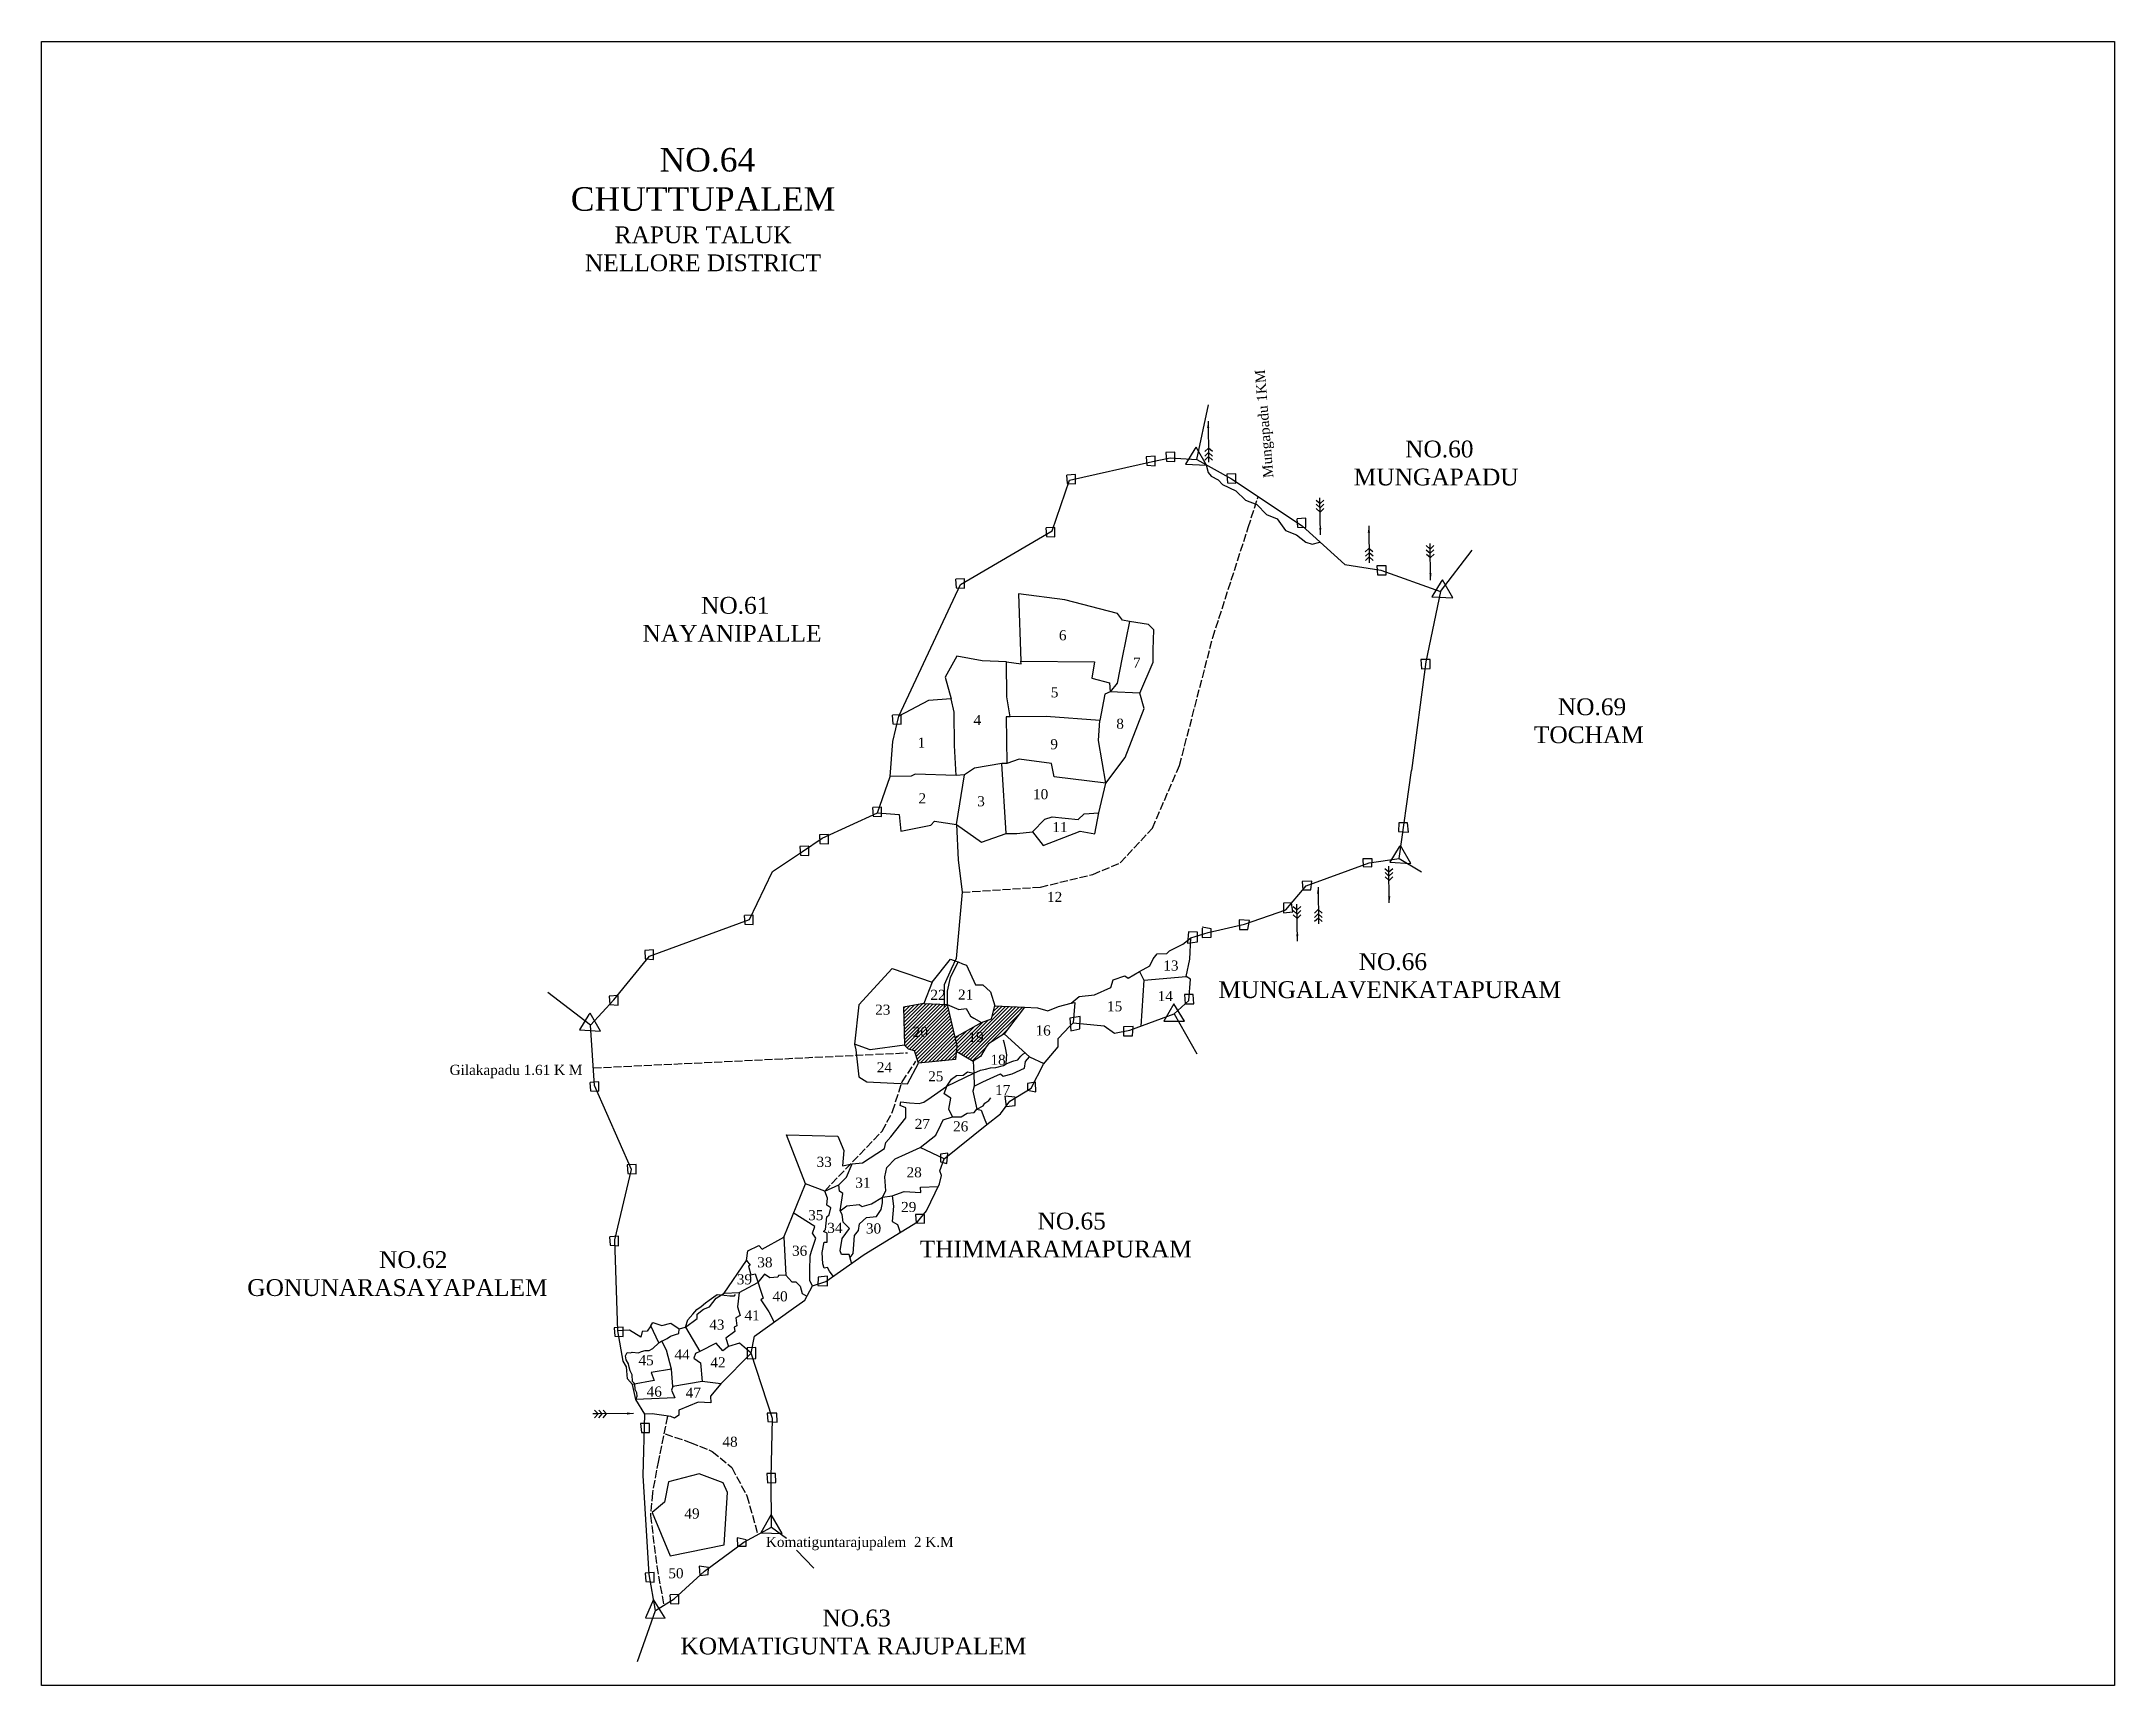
# Model space of a CAD drawing. Header units: inches. Extents: x 1 to 618, y 210 to 700.
import ezdxf

# ---------------------------------------------------------------- set-up
doc = ezdxf.new("R2010")
doc.units = ezdxf.units.IN
doc.header["$MEASUREMENT"] = 0
doc.linetypes.add('ACAD_ISO02W100', pattern=[15, 12, -3])
for name, color, linetype in [('boundary stone', 5, 'Continuous'), ('cart track', 2, 'Continuous'), ('pllot bounder', 6, 'Continuous'), ('plotno', 6, 'Continuous'), ('stream', 4, 'Continuous'), ('text', 1, 'Continuous'), ('village', 30, 'Continuous'), ('village bounder', 5, 'Continuous')]:
    doc.layers.add(name, color=color, linetype=linetype)
doc.dimstyles.get("Standard").update_dxf_attribs({"dimtxt": 0.18, "dimasz": 2, "dimexe": 0.18, "dimexo": 0.0625, "dimgap": 0.09, "dimtad": 0, "dimtih": 1, "dimtoh": 1, "dimdec": 4, "dimzin": 0, "dimdsep": 46, "dimtxsty": 'Standard', "dimcen": 0.09, "dimadec": 0, "dimazin": 0, "dimtfac": 1, "dimtdec": 4, "dimtofl": 0, "dimtmove": 0, "dimatfit": 3, "dimfxl": 1, "dimtolj": 1, "dimtzin": 0, "dimarcsym": 0})

msp = doc.modelspace()

# ---------------------------------------------------------------- hatches: boundary and pattern name
at = {"layer": 'village'}
h = msp.add_hatch(dxfattribs=at)
h.set_pattern_fill('ANSI31', color=256, scale=6, style=0)
h.paths.add_polyline_path([(271.03, 413.1), (264.08, 413.38), (258.02, 412.31), (258.37, 400.99), (259.51, 399.76), (261.25, 399.28), (262.53, 395.62), (273.54, 396.65), (273.92, 400.75)])
h.paths.add_polyline_path([(260.21, 407.14), (265.88, 407.14), (265.88, 402.59), (260.21, 402.59)], flags=24)
h = msp.add_hatch(dxfattribs=at)
h.set_pattern_fill('ANSI31', color=256, scale=6, style=0)
h.paths.add_polyline_path([(294.01, 412.22), (285.16, 412.66), (284.21, 408.76), (281.24, 407.68), (273.35, 403.19), (273.92, 400.75), (273.77, 399.16), (278.77, 396.19), (280.97, 397.61), (282.62, 400.45), (283.33, 401.32), (288.02, 404.37)])
h.paths.add_polyline_path([(276.99, 405.66), (282.21, 405.66), (282.21, 401.1), (276.99, 401.1)], flags=25)

# ---------------------------------------------------------------- linework, layer by layer
at = {"layer": 'boundary stone'}
for points in [[(330.26, 576.1), (330.43, 573.56), (332.93, 573.43), (332.93, 576.23), (330.3, 576.1)], [(336.1, 577.31), (336.27, 574.77), (338.77, 574.64), (338.77, 577.44), (336.14, 577.31)], [(344.72, 578.48), (341.94, 573.91), (348.23, 573.57), (345.11, 578.92), (344.72, 578.48)], [(306.58, 570.66), (306.75, 568.12), (309.25, 567.99), (309.25, 570.79), (306.62, 570.66)], [(354.24, 570.87), (354.41, 568.33), (356.91, 568.2), (356.91, 571), (354.28, 570.87)], [(375.1, 557.66), (375.28, 555.12), (377.77, 554.99), (377.77, 557.79), (375.15, 557.66)], [(300.43, 554.94), (300.6, 552.4), (303.1, 552.27), (303.1, 555.07), (300.47, 554.94)], [(398.89, 543.64), (399.1, 540.93), (401.65, 540.98), (401.71, 543.64), (398.89, 543.64)], [(273.52, 539.61), (273.7, 537.07), (276.19, 536.94), (276.19, 539.74), (273.57, 539.61)], [(418.04, 539), (415.26, 534.42), (421.54, 534.08), (418.43, 539.44), (418.04, 539)], [(412, 515.7), (412.21, 512.99), (414.76, 513.05), (414.82, 515.7), (412, 515.7)], [(254.67, 499.18), (254.84, 496.64), (257.34, 496.51), (257.34, 499.31), (254.71, 499.18)], [(248.82, 471.69), (248.99, 469.15), (251.49, 469.02), (251.49, 471.82), (248.86, 471.69)], [(232.99, 463.51), (233.16, 460.97), (235.66, 460.84), (235.66, 463.64), (233.03, 463.51)], [(405.41, 467.12), (405.36, 464.59), (408.29, 464.39), (408.04, 467.12), (405.41, 467.12)], [(227.15, 460.09), (227.32, 457.55), (229.82, 457.42), (229.82, 460.22), (227.19, 460.09)], [(405.55, 459.95), (402.78, 455.38), (409.06, 455.04), (405.94, 460.39), (405.55, 459.95)], [(394.73, 456.44), (394.83, 454.1), (397.41, 454), (397.55, 456.39), (394.73, 456.44)], [(376.69, 449.66), (376.89, 447.18), (379.28, 447.18), (379.52, 449.81), (376.69, 449.66)], [(210.61, 439.53), (210.79, 437), (213.28, 436.87), (213.28, 439.67), (210.66, 439.53)], [(357.97, 438.25), (358.07, 435.33), (360.55, 435.33), (360.99, 438.01), (357.97, 438.25)], [(371.13, 443.18), (371.09, 440.35), (373.86, 440.65), (373.52, 443.32), (371.13, 443.18)], [(342.86, 434.68), (342.52, 431.33), (345.49, 431.72), (345.49, 434.59), (342.86, 434.68)], [(346.9, 435.8), (346.9, 433.03), (349.63, 433.08), (349.63, 435.61), (346.95, 436.05)], [(180.99, 429.15), (181.16, 426.61), (183.66, 426.48), (183.66, 429.28), (181.03, 429.15)], [(170.41, 415.56), (170.58, 413.02), (173.08, 412.89), (173.08, 415.69), (170.45, 415.56)], [(341.69, 416.02), (341.83, 413.25), (344.46, 413.25), (344.22, 416.02), (341.69, 416.02)], [(164.35, 410.05), (161.57, 405.47), (167.85, 405.13), (164.74, 410.49), (164.35, 410.05)], [(307.5, 409), (307.85, 405.22), (310.49, 405.77), (310.57, 409.51), (307.5, 409)], [(338.47, 413.28), (335.5, 408.08), (341.68, 408.08), (338.47, 413.28)], [(323.48, 406.43), (323.54, 403.76), (326.21, 403.71), (326.4, 406.5), (323.48, 406.43)], [(164.7, 389.88), (164.88, 387.34), (167.37, 387.21), (167.37, 390.01), (164.75, 389.88)], [(294.95, 389.57), (294.92, 387.57), (297.4, 387.06), (297.36, 389.97), (294.95, 389.57)], [(288.19, 385.75), (288.58, 382.73), (291.22, 382.95), (291.22, 385.47), (288.19, 385.75)], [(175.77, 365.33), (175.94, 362.79), (178.44, 362.66), (178.44, 365.46), (175.81, 365.33)], [(269.07, 368.53), (268.99, 366.2), (270.92, 365.76), (271.23, 368.77), (269.07, 368.53)], [(261.64, 350.5), (261.76, 348.02), (264.27, 347.97), (264.24, 350.52), (261.64, 350.5)], [(170.53, 343.92), (170.7, 341.39), (173.2, 341.26), (173.2, 344.05), (170.57, 343.92)], [(232.67, 331.86), (232.56, 329.45), (235.43, 329.34), (235.43, 332.2), (232.67, 331.86)], [(171.9, 316.86), (172.07, 314.33), (174.57, 314.2), (174.57, 317), (171.94, 316.86)], [(211.46, 310.86), (211.51, 307.54), (214.04, 307.71), (214.12, 311), (211.46, 310.86)], [(217.6, 288.94), (220.39, 288.78), (220.34, 291.39), (217.4, 291.39), (217.6, 288.94)], [(180.03, 285.62), (182.47, 285.67), (182.38, 288.35), (179.79, 288.35), (180.03, 285.62)], [(217.59, 270.7), (220.03, 270.74), (219.93, 273.42), (217.35, 273.42), (217.59, 270.7)], [(218.63, 261.25), (215.52, 255.75), (221.94, 255.61), (218.63, 261.25)], [(208.65, 251.82), (211.19, 251.8), (211.19, 253.7), (208.51, 254.27), (208.65, 251.82)], [(181.14, 243.82), (181.32, 241.28), (183.81, 241.15), (183.81, 243.95), (181.18, 243.82)], [(197.2, 245.92), (197.4, 243.12), (199.89, 243.43), (200.03, 245.52), (197.2, 245.92)], [(183.6, 235.94), (181.21, 230.52), (187.12, 230.41), (183.6, 235.93)], [(188.49, 237.33), (188.66, 234.79), (191.16, 234.66), (191.16, 237.46), (188.53, 237.33)]]:
    msp.add_lwpolyline(points, dxfattribs=at)
at = {"layer": 'cart track', "linetype": 'ACAD_ISO02W100', "ltscale": 0.2}
for points in [[(275.51, 446.47), (298.76, 448.01), (314.36, 451.78), (322.53, 455.2), (332.12, 465.55), (340.18, 484.18), (350.08, 522.27), (360.63, 555.04), (363.58, 564.21)], [(165.74, 394.18), (259.26, 398.69)], [(234.56, 357.53), (251.7, 375.39), (254.78, 381.2), (257.59, 390.07), (261.74, 396.14)], [(187.77, 290.52), (185.07, 277.35), (183.3, 267.66), (182.7, 260.99), (184.59, 245.9), (186.63, 234.31)], [(187.04, 285.28), (194.56, 282.71), (201.12, 280.05), (206.92, 275.21), (211.39, 266.85), (214.71, 255.17)]]:
    msp.add_lwpolyline(points, dxfattribs=at)
at = {"layer": 'cart track'}
for points in [[(273.81, 466.67), (274.3, 456.1), (275.51, 446.47), (273.66, 426.72)], [(273.66, 426.72), (272.24, 423.56), (270.17, 418.92), (270.15, 412.39)]]:
    msp.add_lwpolyline(points, dxfattribs=at)
at = {"layer": 'pllot bounder'}
for points in [[(325.28, 527.09), (323.16, 527.43), (321.69, 529.4), (306.06, 533.49), (292.27, 535.32), (292.94, 515.27)], [(328.34, 505.71), (332.31, 514.98), (332.34, 518.65), (332.57, 524.54), (330.95, 526.16), (325.28, 527.09), (323.09, 516.34), (321.58, 508.72), (319.51, 506.1)], [(289.75, 498.7), (288.8, 504.59), (288.71, 515.05), (281.41, 515.33), (273.93, 516.73), (270.47, 510.48), (272.22, 504.08)], [(288.71, 515.05), (293, 514.46), (292.94, 515.27), (314.89, 515.04), (314.05, 510.16), (319.32, 508.84), (319.51, 506.1), (317.99, 505.39), (316.46, 497.63)], [(318.25, 478.92), (324.03, 486.6), (329.63, 501.17), (328.34, 505.71), (319.51, 506.1)], [(273.69, 481.22), (273.21, 490.12), (273.15, 500.05), (272.22, 504.08), (265.43, 503.55), (256.59, 498.87)], [(318.25, 478.92), (316.1, 491.64), (316.46, 497.63), (300.53, 498.82), (300.53, 498.82), (289.75, 498.7), (288.54, 498.69), (288.78, 484.79)], [(250.24, 470.08), (256.76, 469.56), (257.26, 464.63), (266.14, 466.48), (267.25, 467.67), (273.81, 466.67), (276.19, 481.38), (273.69, 481.22), (261.48, 481.6), (260.34, 481), (254.01, 480.87)], [(273.81, 466.67), (281.26, 461.39), (288.58, 464), (287.34, 484.75), (279.19, 483.37), (276.19, 481.38)], [(288.58, 464), (291.73, 464), (296.46, 464.42), (300.06, 468.26), (302.28, 468.87), (310.03, 468.13), (311.79, 469.81), (316.17, 470.08), (318.25, 478.92), (302.91, 480.84), (302.07, 484.79), (292.49, 486.1), (288.78, 484.79), (287.34, 484.75)], [(296.46, 464.42), (299.56, 460.38), (310.58, 464.69), (315.01, 463.85), (316.17, 470.08)], [(294.01, 412.22), (297.91, 412.03), (300.97, 411.18), (304.12, 412.47), (307.88, 413.44), (310.29, 415.48), (314.89, 415.96), (319.74, 418.14), (320.47, 420.4), (323.89, 421.63), (324.91, 420.89), (328.28, 422.84), (331.31, 424.6), (332.29, 426.67), (333.54, 428.14), (336.43, 428.25), (337.17, 428.99), (341.15, 430.99), (343.53, 432.85)], [(266.57, 419.66), (272.01, 426.57), (273.59, 425.97), (274.25, 425.72), (275.59, 425.2), (276.78, 424.74), (279.45, 418.94), (281.63, 418.88), (283.93, 416.84), (285.16, 412.66)], [(254.68, 423.81), (244.68, 413), (243.47, 401.2), (243.81, 399.56), (244.75, 391.56), (247.09, 390.08), (259.19, 389.46), (262.53, 395.62), (261.25, 399.28), (259.51, 399.76), (258.37, 400.99), (248.09, 399.61), (243.47, 401.2)], [(254.68, 423.81), (266.57, 419.66), (264.08, 413.38), (258.02, 412.31), (258.37, 400.99)], [(274.25, 425.72), (271.96, 421.07), (271.02, 417.07), (271.03, 413.1)], [(328.28, 422.84), (329.57, 420.32), (328.68, 406.62)], [(329.57, 420.32), (342.2, 421.35)], [(307.88, 413.44), (309.05, 413.64), (308.49, 407.58)], [(264.08, 413.38), (271.03, 413.1), (273.92, 400.75), (273.54, 396.65), (262.53, 395.62)], [(271.03, 413.1), (274.49, 411.57), (276.71, 411.83), (277.92, 409.63), (278.94, 408.99), (281.24, 407.68)], [(273.34, 403.19), (281.24, 407.68), (284.21, 408.76), (285.16, 412.66), (294.01, 412.22), (288.02, 404.37), (283.33, 401.32), (282.62, 400.45), (280.97, 397.61), (278.77, 396.19)], [(288.02, 404.37), (295.56, 397.5), (299.76, 395.47)], [(273.73, 399.19), (278.77, 396.19)], [(278.77, 396.19), (278.97, 392.59)], [(279.04, 388.79), (281.66, 390.04), (284.89, 391.49), (286.94, 392.38), (287.67, 391.74), (290.39, 392.41), (294.06, 394.11), (294.38, 396.1), (295.56, 397.5)], [(258.73, 379.32), (258.68, 382.31), (257.05, 382.99), (257.25, 384.08), (259.84, 383.8), (262.72, 383.56), (264.08, 383.98), (266.3, 385.51), (270.92, 388.71), (278.97, 392.59)], [(279.04, 388.79), (278.65, 387.3), (279.9, 381.94), (281.12, 381.63), (282.28, 378.75), (282.86, 377.31)], [(278.97, 392.59), (279.04, 388.79)], [(242.5, 336.19), (241.89, 338.68), (239.61, 338.68), (239.14, 339.75), (239.74, 343.45), (241.96, 346.41), (240.08, 348.29), (239.81, 350.57), (239.2, 351.65), (239.95, 356.78), (238.94, 357.52), (238.8, 359.4), (241.09, 361.62), (242.71, 365.59), (245.8, 365.92), (252.4, 370.18), (252.81, 372), (254.22, 373.68), (258.73, 379.32)], [(228.84, 359.71), (223.18, 374.28), (238.47, 373.91), (240.28, 369.64), (239.84, 365.07), (242.71, 365.59)], [(270.1, 367.14), (262.97, 370.46)], [(222.4, 343.78), (228.84, 359.71)], [(237.08, 332.16), (236.04, 333.69), (235.37, 334.74), (234.4, 334.61), (234.02, 335.83), (233.85, 339.2), (234.44, 342.27), (235.33, 342.35), (235.29, 345.02), (234.23, 345.44), (234.78, 346.07), (235.16, 349.9), (235.87, 350.4), (236.38, 352.5), (235.24, 353.35), (235.37, 355.38), (234.56, 357.53), (228.84, 359.71)], [(234.56, 357.53), (238.8, 359.4)], [(254.61, 356.09), (258.19, 357.36), (263.18, 357.09), (263.08, 358.64), (268.37, 358.84)], [(239.2, 351.65), (241.14, 353.16), (244.82, 353.5), (245.77, 352.95), (248.49, 353.69), (251.77, 355.71)], [(242.15, 337.7), (243.01, 338.93), (243.44, 344.29), (244.62, 345.78), (244.88, 347.81), (246.99, 349.7), (249.97, 349.92), (251.35, 352.04), (251.81, 354.03), (251.77, 355.71), (254.61, 356.09), (255.06, 353.01), (254.61, 348.44), (256.28, 347.6), (256.99, 345.16)], [(230.97, 329.31), (230.15, 330.79), (230.15, 333.86), (230.21, 338.22), (230.69, 339.62), (231.93, 343.55), (230.96, 345.01), (231.66, 347), (225.23, 351.06)], [(239.2, 351.65), (239.2, 351.65)], [(211.32, 336.85), (211.72, 339.78), (214.93, 341.32), (215.97, 340.23), (222.4, 343.78), (222.98, 332.48), (224.74, 330.5), (226.01, 330.52), (227.31, 329.18), (227.9, 327.02), (229.25, 326.23)], [(204.61, 327.16), (211.32, 336.85), (212.38, 335.5), (211.9, 335.17), (212.6, 332.54), (213.88, 332.93), (216.24, 325.62), (215.57, 325.14), (217.9, 321.53), (219.57, 318.51)], [(242.5, 336.19), (242.56, 335.99)], [(193.16, 317.02), (196.57, 319.63), (196.61, 320.92), (198.53, 322.33), (200.33, 323.08), (202.29, 325.67), (204.61, 327.16), (209.11, 327.36), (208.59, 323.02), (209.42, 320.45), (208.12, 319.76), (208.4, 317.44), (207.59, 317.04), (207.85, 315.72), (205.12, 313.77), (205.94, 311.23)], [(209.11, 327.36), (214.71, 330.33)], [(222.98, 332.48), (220.82, 332.37), (220.61, 331.91), (218.19, 331.65), (216.65, 332.74), (214.71, 330.33)], [(189, 304.49), (187.49, 310.21), (186.09, 312.82), (185.19, 312.36), (182.86, 317.45), (181.68, 315.87), (180.21, 315.76), (179.81, 314.08), (176.51, 316.16), (173.02, 315.89)], [(182.86, 317.45), (183.42, 318.4), (186.12, 317.53), (188.79, 318.18), (191.27, 316.55), (193.16, 317.02), (197.38, 309.79)], [(212.66, 309.32), (203.67, 300.18), (200.61, 296.45), (200.64, 294.49), (196.92, 294.66), (191.12, 292.35), (191.12, 290.85), (189.89, 289.95), (188.81, 290.47), (183.19, 291.21), (181.03, 291.16)], [(212.66, 309.32), (209.18, 312.25), (205.94, 311.23), (204.26, 310), (202.26, 312.21), (197.38, 309.79), (196.09, 309.15), (195.6, 307.76), (197.59, 306.35), (198.08, 300.82)], [(189.34, 299.38), (189, 304.49), (182.93, 303.56), (183.8, 301.12), (177.35, 299.97)], [(203.67, 300.18), (198.08, 300.82), (189.34, 299.38), (188.99, 298.24), (189.95, 295.99), (178.31, 295.48)], [(188.59, 248.93), (204.69, 252.27), (205.63, 267.82), (204.37, 270.64), (197.16, 273.36), (188.07, 270.95), (186.92, 264.9), (183.26, 261.87), (188.59, 248.93)]]:
    msp.add_lwpolyline(points, dxfattribs=at)
at = {"layer": 'plotno'}
msp.add_lwpolyline([(1.45, 699.71), (618.48, 699.71), (618.48, 210.34), (1.45, 210.34)], close=True, dxfattribs=at)
at = {"layer": 'stream'}
for points in [[(348.09, 573.72), (348.68, 571.37), (349.6, 570.28), (351.7, 569.18), (352.97, 567.84), (356.92, 565.91), (359.86, 563.13), (363.15, 561.87), (366.09, 558.93), (369.29, 557.59), (371.73, 554.14), (375.01, 552.88), (377.78, 550.62), (379.63, 550.03), (381.99, 550.62)], [(270.13, 386.42), (270.92, 388.71), (272.3, 390.81), (273.84, 391.94), (275.74, 392), (277.08, 393.02), (278.97, 392.59), (280.92, 393.53), (282.43, 393.79), (283.93, 394.21), (285.52, 394.31), (287.79, 394.87), (288.56, 395.44), (288.71, 397.08), (288.81, 398.12), (288.4, 400.17), (288.04, 401.45), (287.77, 402.44)], [(288.56, 395.44), (290.25, 396.05), (290.91, 396.28), (292.03, 396.63), (292.46, 397.08), (292.97, 397.64), (293.58, 398.25), (294.26, 398.69)], [(251.77, 355.71), (252.77, 357.56), (252.49, 361.71), (253.05, 364.53), (255.52, 367.07), (258.63, 368.48), (262.97, 370.46), (267.67, 374.15), (269.16, 377.25), (269.87, 378.74), (272.61, 379.65), (271.56, 381.88), (272.12, 385.15), (270.13, 386.42)], [(272.61, 379.65), (275.16, 379.6), (276.96, 380.7), (279.05, 380.91), (279.9, 381.94), (281.71, 382.87), (282.2, 383.72), (283.42, 384.5), (284.04, 385.23)], [(178.35, 295.51), (178.76, 296.44), (178.68, 297.47), (178.15, 298.5), (178.06, 300.13), (177.38, 300.88), (177.26, 302.86), (176.63, 304.01), (176.41, 305.09), (176.13, 306.08), (175.49, 307.25), (175.3, 308.44), (175.8, 309.44), (176.72, 309.41), (177.22, 309.57), (179.19, 309.41), (180.05, 309.8), (181.1, 310.05), (182.3, 310.05), (183.46, 310.68), (185.19, 312.36), (186.09, 312.82), (187.64, 313.63), (188.69, 314.35), (190.19, 314.79), (191.18, 315.08), (191.27, 316.55), (193.16, 317.02), (193.83, 319.16), (195.33, 320.88), (196.49, 322.32), (197.82, 323.15), (199.09, 324.25), (200.14, 325.08), (201.58, 326.08), (202.53, 326.74), (204.69, 326.52), (206.35, 326.35), (207.68, 326.3), (208.06, 326.69)]]:
    msp.add_lwpolyline(points, dxfattribs=at)
at = {"layer": 'text'}
for p, q in [((348.82, 575.73), (348.84, 574.51)), ((166.73, 291.19), (165.51, 291.18))]:
    msp.add_line(p, q, dxfattribs=at)
for points in [[(349.96, 577.61), (348.78, 578.66), (347.67, 577.61)], [(350.01, 576.3), (348.82, 577.36), (347.72, 576.3)], [(350.01, 575.09), (348.82, 576.14), (347.72, 575.09)], [(380.81, 563.2), (382, 562.14), (383.1, 563.2)], [(380.82, 561.98), (382, 560.92), (383.11, 561.98)], [(380.86, 560.67), (382.05, 559.62), (383.15, 560.67)], [(413.62, 549.64), (414.81, 548.59), (415.91, 549.64)], [(397.74, 547.76), (396.56, 548.81), (395.45, 547.76)], [(397.79, 546.46), (396.6, 547.51), (395.5, 546.46)], [(397.79, 545.24), (396.61, 546.29), (395.5, 545.24)], [(413.62, 548.42), (414.81, 547.37), (415.91, 548.42)], [(413.67, 547.12), (414.85, 546.06), (415.96, 547.12)], [(401.33, 453.57), (402.52, 452.52), (403.62, 453.57)], [(401.34, 452.36), (402.52, 451.3), (403.62, 452.36)], [(401.38, 451.05), (402.57, 450), (403.67, 451.05)], [(373.97, 442.24), (375.16, 441.19), (376.26, 442.24)], [(373.97, 441.02), (375.16, 439.97), (376.26, 441.02)], [(374.02, 439.72), (375.21, 438.66), (376.31, 439.72)], [(382.63, 440.25), (381.45, 441.31), (380.34, 440.25)], [(382.68, 438.95), (381.49, 440), (380.39, 438.95)], [(382.68, 437.73), (381.5, 438.79), (380.39, 437.73)], [(166.09, 290.01), (167.14, 291.19), (166.09, 292.29)], [(167.3, 290.01), (168.36, 291.19), (167.3, 292.3)], [(168.61, 290.06), (169.66, 291.24), (168.61, 292.34)]]:
    msp.add_lwpolyline(points, dxfattribs=at)
at = {"layer": 'village bounder'}
for points in [[(164.82, 406.9), (171.83, 414.45), (182.44, 427.49), (212.17, 438.34), (219.01, 452.6), (227.93, 458.6), (233.85, 462.57), (250.24, 470.08), (254.01, 480.87), (254.87, 491.33), (256.59, 498.87), (274.96, 538.07), (302.24, 554), (307.39, 569.08), (332.12, 574.63), (337.39, 575.81), (345.33, 575.31), (348.76, 591.59)], [(345.33, 575.31), (355.63, 569.49), (376.69, 555.51), (389.39, 544.04), (400.11, 542.36), (417.81, 535.98), (427.32, 548.25)], [(417.81, 535.98), (413.47, 515.01), (409.21, 482.68)], [(338.6, 410.29), (342.93, 414.28), (343.4, 420.62), (342.2, 421.35), (343.2, 426.54), (343.53, 432.85), (348.72, 434.44), (359.48, 436.94), (371.82, 441.19), (377.88, 448.42), (396.6, 455.21), (405.6, 456.56), (409.21, 482.68)], [(405.6, 456.56), (412.19, 452.52)], [(174.54, 306.88), (173.02, 315.89), (172.14, 342.97), (177.06, 363.93), (166.06, 388.99), (164.82, 406.9), (152.17, 416.65)], [(178.84, 217.5), (184.18, 232.63), (189.73, 236.17), (198.83, 244.4), (210.46, 252.98), (218.7, 257.48), (218.66, 272.31), (219.03, 289.8), (212.66, 309.32), (213.64, 314.34), (224.59, 322.18), (228.64, 325.08), (230.97, 329.31), (234.87, 330.61), (246.36, 338.66), (262.16, 348.39), (264.87, 351.63), (268.76, 359.63), (269.31, 362.12), (268.81, 363.5), (270.1, 367.14), (282.86, 377.31), (286.93, 380.55), (289.64, 384.26), (296.02, 388.13), (299.67, 395.34), (304.07, 400.42), (304.07, 402.89), (307.57, 406.61), (308.49, 407.58), (317.75, 406.68), (320.87, 404.56), (325.37, 405.44), (338.6, 410.29), (345.32, 398.4)], [(184.18, 232.63), (182.29, 243.39), (180.55, 272.84), (181.03, 291.16), (178.31, 295.48), (177.35, 299.97), (175.9, 301.6), (175.58, 305.2), (175.58, 305.2), (174.54, 306.88)], [(218.7, 257.48), (223.22, 254.2)], [(226.14, 250.63), (231.36, 245.32)]]:
    msp.add_lwpolyline(points, dxfattribs=at)

# ---------------------------------------------------------------- texts
at = {"layer": 'pllot bounder', "color": 0, "insert": (198.35, 667.99), "char_height": 5, "width": 208.8406, "attachment_point": 2}
msp.add_mtext('{\\fTimes New Roman|b0|i0|c0|p18;\\H1.4x;\\C1; NO.64\\PCHUTTUPALEM\\P\\H0.7143x;RAPUR TALUK\\PNELLORE DISTRICT}', dxfattribs=at)
at = {"layer": 'pllot bounder', "insert": (363.84, 585.77), "char_height": 3, "width": 208.8406, "attachment_point": 2, "rotation": 94.57962}
msp.add_mtext('{\\fTimes New Roman|b0|i0|c0|p18;\\C1;Mungapadu 1KM}', dxfattribs=at)
at = {"layer": 'pllot bounder', "attachment_point": 2}
for s, insert, char_height, width in [('{\\fTimes New Roman|b0|i0|c0|p18;\\C1; NO.60\\PMUNGAPADU}', (416.56, 580.9), 5, 208.8406), ('{\\fTimes New Roman|b0|i0|c0|p18;\\C1; NO.61\\PNAYANIPALLE}', (206.99, 534.37), 5, 208.8406), ('{\\fTimes New Roman|b0|i0|c0|p18;\\C1; NO.69\\PTOCHAM}', (462.01, 504.18), 5, 208.8406), ('{\\fTimes New Roman|b0|i0|c0|p18;\\C1; NO.66\\PMUNGALAVENKATAPURAM}', (402.73, 428.31), 5, 208.8406), ('{\\fTimes New Roman|b0|i0|c0|p18;\\C1;Gilakapadu 1.61 K M}', (142.69, 395.1), 3, 208.8406), ('\\pi40;{\\fTimes New Roman|b0|i0|c0|p18;\\C1;                           NO.65\\P\\pi0;THIMMARAMAPURAM}', (303.35, 351.1), 5, 79.5347), ('\\pi40;{\\fTimes New Roman|b0|i0|c0|p18;\\C1;                           NO.62\\P\\pi0;GONUNARASAYAPALEM}', (107.39, 339.63), 5, 79.5347), ('{\\fTimes New Roman|b0|i0|c0|p18;\\C1;49}', (195.07, 263.06), 3, 208.8406), ('{\\fTimes New Roman|b0|i0|c0|p18;\\C1;Komatiguntarajupalem  2 K.M}', (245, 254.59), 3, 208.8406), ('{\\fTimes New Roman|b0|i0|c0|p18;\\C1;50}', (190.29, 245.26), 3, 208.8406), ('{\\fTimes New Roman|b0|i0|c0|p18;\\C1; NO.63\\PKOMATIGUNTA RAJUPALEM}', (243.13, 232.95), 5, 208.8406)]:
    msp.add_mtext(s, dxfattribs=dict(at, insert=insert, char_height=char_height, width=width))
at = {"layer": 'plotno', "char_height": 3, "width": 208.8406, "attachment_point": 2}
for s, insert in [('{\\fTimes New Roman|b0|i0|c0|p18;\\C1;6}', (305.42, 524.47)), ('{\\fTimes New Roman|b0|i0|c0|p18;\\C1;7}', (327.45, 516.31)), ('{\\fTimes New Roman|b0|i0|c0|p18;\\C1;5}', (303.01, 507.47)), ('{\\fTimes New Roman|b0|i0|c0|p18;\\C1;4}', (279.99, 499.22)), ('{\\fTimes New Roman|b0|i0|c0|p18;\\C1;8}', (322.48, 498.13)), ('{\\fTimes New Roman|b0|i0|c0|p18;\\C1;1}', (263.35, 492.5)), ('{\\fTimes New Roman|b0|i0|c0|p18;\\C1;9}', (302.85, 492.04)), ('{\\fTimes New Roman|b0|i0|c0|p18;\\C1;2}', (263.62, 475.92)), ('{\\fTimes New Roman|b0|i0|c0|p18;10}', (298.84, 477.16)), ('{\\fTimes New Roman|b0|i0|c0|p18;\\C1;3}', (281.11, 475.05)), ('{\\fTimes New Roman|b0|i0|c0|p18;11}', (304.62, 467.37)), ('{\\fTimes New Roman|b0|i0|c0|p18;12}', (303.01, 446.57)), ('{\\fTimes New Roman|b0|i0|c0|p18;\\C1;13}', (337.62, 426.15)), ('{\\fTimes New Roman|b0|i0|c0|p18;\\C1;22}', (268.3, 417.43)), ('{\\fTimes New Roman|b0|i0|c0|p18;\\C1;21}', (276.51, 417.5)), ('{\\fTimes New Roman|b0|i0|c0|p18;\\C1;15}', (320.87, 414.02)), ('{\\fTimes New Roman|b0|i0|c0|p18;\\C1;14}', (335.92, 417.05)), ('{\\fTimes New Roman|b0|i0|c0|p18;\\C1;23}', (251.86, 413.01)), ('{\\fTimes New Roman|b0|i0|c0|p18;\\C1;20}', (263.04, 406.39)), ('{\\fTimes New Roman|b0|i0|c0|p18;\\C1;19}', (279.6, 404.91)), ('{\\fTimes New Roman|b0|i0|c0|p18;\\C1;16}', (299.58, 406.83)), ('{\\fTimes New Roman|b0|i0|c0|p18;\\C1;24}', (252.35, 395.87)), ('{\\fTimes New Roman|b0|i0|c0|p18;\\C1;18}', (286.18, 398.12)), ('{\\fTimes New Roman|b0|i0|c0|p18;\\C1;25}', (267.64, 393.2)), ('{\\fTimes New Roman|b0|i0|c0|p18;\\C1;17}', (287.56, 389.12)), ('{\\fTimes New Roman|b0|i0|c0|p18;\\C1;27}', (263.64, 379.01)), ('{\\fTimes New Roman|b0|i0|c0|p18;\\C1;26}', (275.05, 378.28)), ('{\\fTimes New Roman|b0|i0|c0|p18;\\C1;33}', (234.42, 367.72)), ('{\\fTimes New Roman|b0|i0|c0|p18;\\C1;28}', (261.2, 364.61)), ('{\\fTimes New Roman|b0|i0|c0|p18;\\C1;31}', (245.94, 361.53)), ('{\\fTimes New Roman|b0|i0|c0|p18;\\C1;35}', (231.91, 351.86)), ('{\\fTimes New Roman|b0|i0|c0|p18;\\C1;29}', (259.57, 354.29)), ('{\\fTimes New Roman|b0|i0|c0|p18;\\C1;34}', (237.61, 348.07)), ('{\\fTimes New Roman|b0|i0|c0|p18;\\C1;30}', (249.11, 347.9)), ('\\pt111;{\\fTimes New Roman|b0|i0|c0|p18;\\C1;36}', (227.12, 341.26)), ('{\\fTimes New Roman|b0|i0|c0|p18;\\C1;38}', (216.77, 337.82)), ('{\\fTimes New Roman|b0|i0|c0|p18;\\C1;39}', (210.68, 332.75)), ('{\\fTimes New Roman|b0|i0|c0|p18;\\C1;40}', (221.29, 327.69)), ('{\\fTimes New Roman|b0|i0|c0|p18;\\C1;41}', (212.97, 322.04)), ('{\\fTimes New Roman|b0|i0|c0|p18;\\C1;43}', (202.46, 319.27)), ('{\\fTimes New Roman|b0|i0|c0|p18;\\C1;45}', (181.42, 308.67)), ('{\\fTimes New Roman|b0|i0|c0|p18;\\C1;44}', (192.13, 310.39)), ('{\\fTimes New Roman|b0|i0|c0|p18;\\C1;42}', (202.82, 308.04)), ('{\\fTimes New Roman|b0|i0|c0|p18;\\C1;46}', (183.84, 299.35)), ('{\\fTimes New Roman|b0|i0|c0|p18;\\C1;47}', (195.47, 299.01)), ('{\\fTimes New Roman|b0|i0|c0|p18;\\C1;48}', (206.4, 284.41))]:
    msp.add_mtext(s, dxfattribs=dict(at, insert=insert))

# ---------------------------------------------------------------- leaders
at = {"layer": 'text'}
for points in [[(348.69, 586.7), (348.82, 575.73)], [(382.1, 552.9), (381.96, 563.87)], [(396.51, 555.53), (396.64, 544.56)], [(414.9, 539.35), (414.77, 550.32)], [(402.62, 443.28), (402.48, 454.25)], [(381.4, 448.02), (381.53, 437.05)], [(375.25, 431.95), (375.12, 442.92)], [(177.7, 291.33), (166.73, 291.19)]]:
    msp.add_leader(points, dimstyle='Standard', override={"dimgap": 0.09, "dimtad": 0}, dxfattribs=at)

doc.saveas('drawing.dxf')
